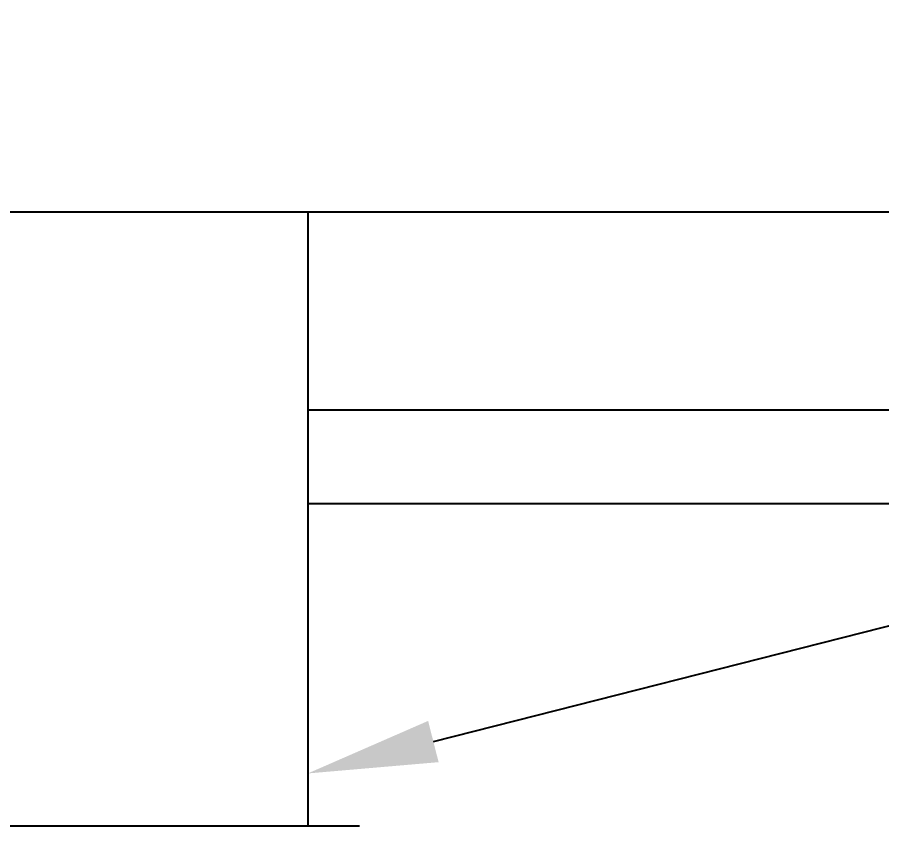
# Model space of a CAD drawing. Header units: inches. Extents: x 10 to 190, y 5 to 37.
# Drawn here: x 60.223 to 62.517, y 10.275 to 12.421 of the extents above; entities that cross this region are included whole.
import ezdxf
from ezdxf import colors
from ezdxf.entities.mleader import LeaderData, LeaderLine
from ezdxf.math import Vec2, Vec3

# ---------------------------------------------------------------- set-up
doc = ezdxf.new("R2010")
doc.units = ezdxf.units.IN
doc.header["$MEASUREMENT"] = 0
doc.styles.add('Tahoma', font='tahoma.ttf')

msp = doc.modelspace()

# ---------------------------------------------------------------- linework, layer by layer
for p, q in [((53.5457, 11.9047), (66.9028, 11.9047)), ((60.9937, 11.9047), (60.9937, 10.2751)), ((60.9937, 11.3796), (66.7986, 11.3796)), ((60.9937, 11.1305), (66.7338, 11.1305)), ((57.6173, 10.2751), (61.1305, 10.2751))]:
    msp.add_line(p, q)
msp.add_circle((60.2243, 12.9566), 6.7609)

# ---------------------------------------------------------------- leaders
ml = msp.add_multileader_mtext('Standard')
ml.set_content('ECOFASTEN S-TILE FLASHING', color=256, style='Tahoma')
ml.set_leader_properties()
ml.build(insert=Vec2(0, 0))
ml.multileader.update_dxf_attribs({"dogleg_length": 0.36, "arrow_head_size": 0.3438, "scale": 4})
ctx = ml.context
ctx.base_point, ctx.scale, ctx.char_height, ctx.arrow_head_size, ctx.landing_gap_size, ctx.plane_origin = Vec3(69.7611, 12.1077), 4, 0.34375, 0.3438, 0.495, Vec3(68.7036, 12.253)
notes = []
notes.append((ctx, [(0, (1, 1, 0), (67.6577, 12.1077), (1, 0), 2.1035, [(0, [(60.9937, 10.4139)], 0, [])])]))
ctx.mtext.insert, ctx.mtext.flow_direction = Vec3(70.2561, 12.2832), 5
for ctx, leaders in notes:
    for number, flags, end, landing, length, lines in leaders:
        leader = LeaderData()
        leader.index, (leader.has_last_leader_line, leader.has_dogleg_vector, leader.attachment_direction) = number, flags
        leader.last_leader_point, leader.dogleg_vector, leader.dogleg_length = Vec3(end), Vec3(landing), length
        for number, points, colour, breaks in lines:
            line = LeaderLine()
            line.index, line.vertices, line.color, line.breaks = number, Vec3.list(points), colors.encode_raw_color(colour), breaks
            leader.lines.append(line)
        ctx.leaders.append(leader)

doc.saveas('drawing.dxf')
